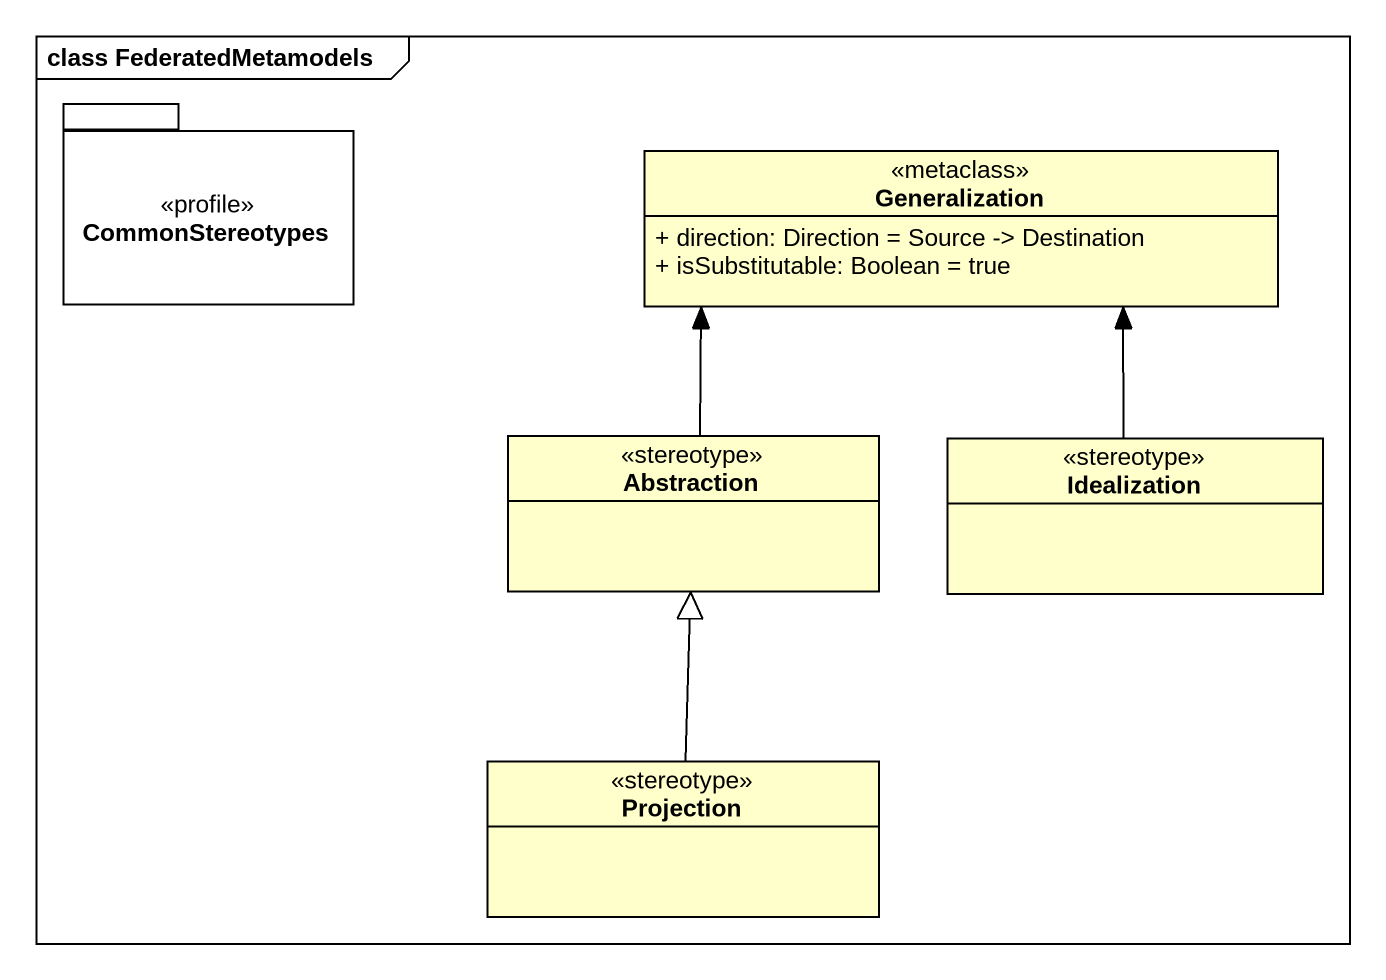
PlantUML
@startuml
mainframe class FederatedMetamodels
hide circle
hide empty members
skinparam classAttributeIconSize 0
package CommonStereotypes <<profile>> {
}
class Generalization <<metaclass>> {
  + direction: Direction = Source -> Destination
  + isSubstitutable: Boolean = true
}
class Abstraction <<stereotype>>
class Idealization <<stereotype>>
class Projection <<stereotype>>
Abstraction -up-> Generalization
Idealization -up-> Generalization
Projection -up-|> Abstraction
@enduml
